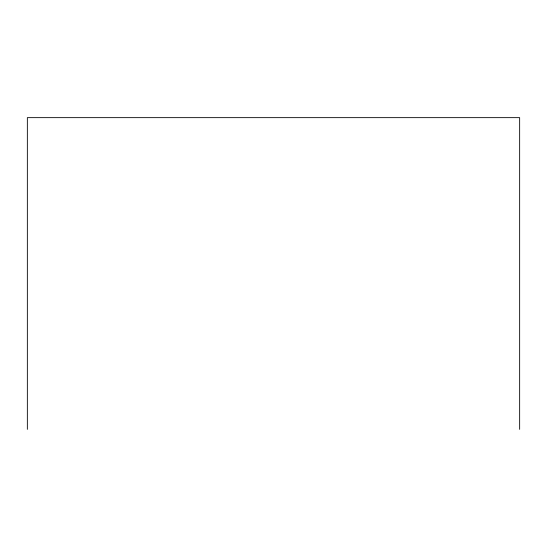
<?xml version="1.0" encoding="UTF-8"?>
<svg xmlns="http://www.w3.org/2000/svg" width="547" height="547" viewBox="0 0 547 547"><rect width="100%" height="100%" fill="white"/><g stroke="black" fill="none" stroke-linecap="round" stroke-linejoin="round"><path stroke-width="0.82" d="M519.65 429.354L519.65 117.646L27.35 117.646L27.35 429.354"/></g></svg>
